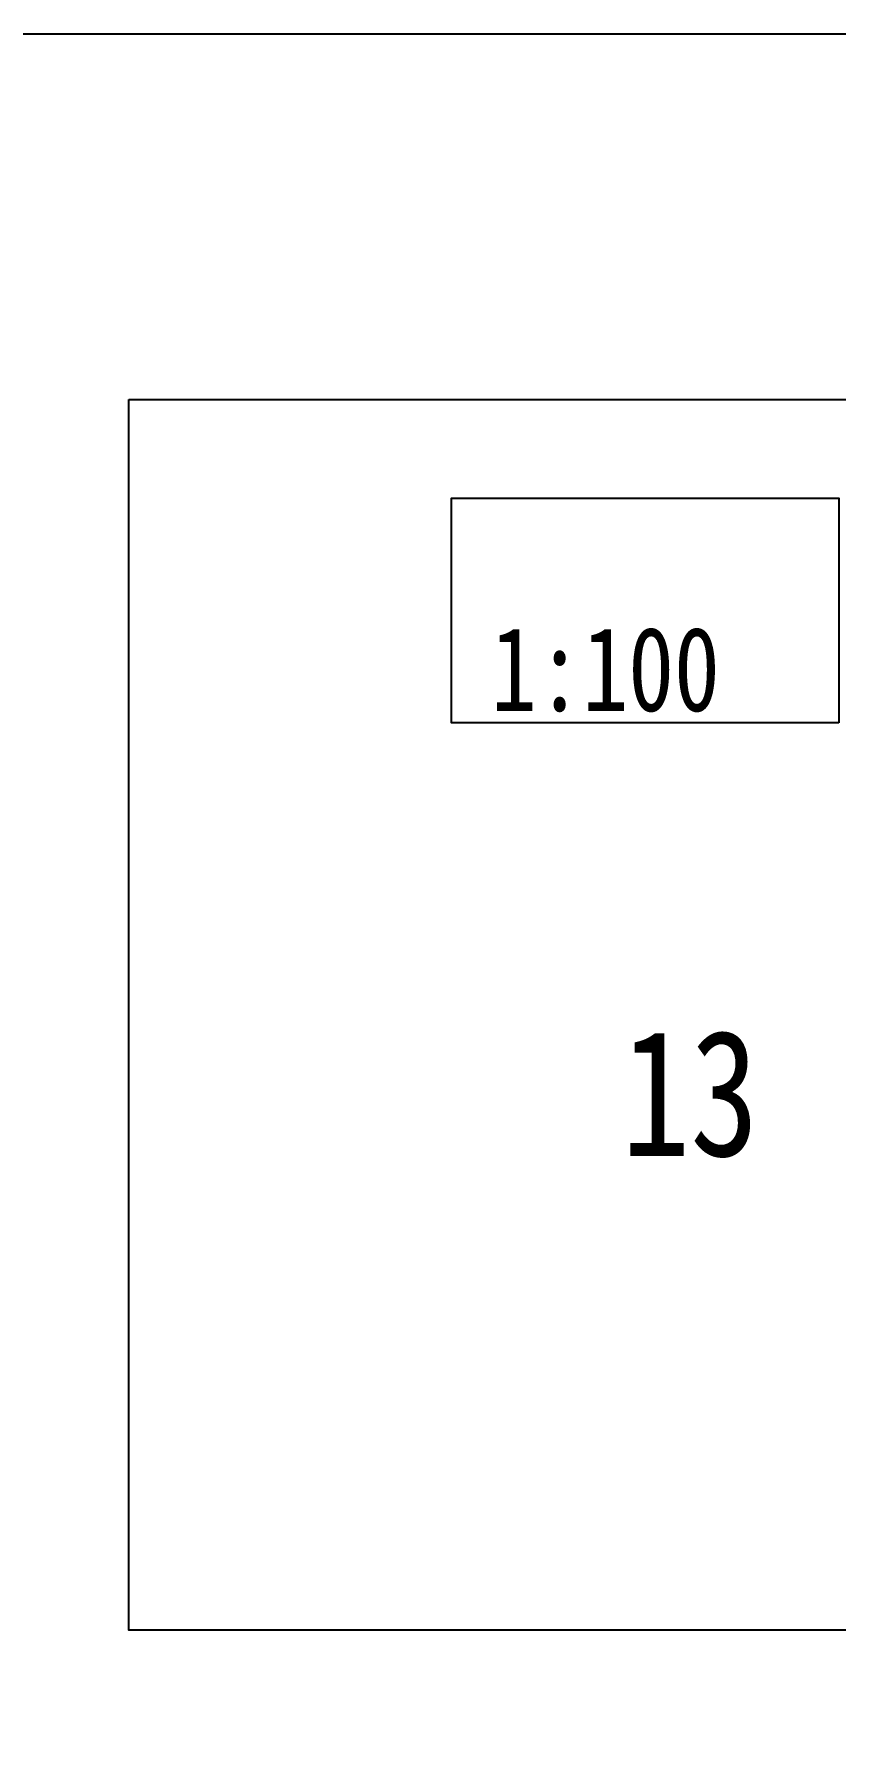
# Model space of a CAD drawing. Extents: x 27938 to 1507990, y 110129 to 923079.
# Drawn here: x 1125036 to 1189160, y 622991 to 758839 of the extents above; entities that cross this region are included whole.
import ezdxf

# ---------------------------------------------------------------- set-up
doc = ezdxf.new("R2010")
doc.units = 0
doc.header["$LTSCALE"] = 1000
doc.header["$MEASUREMENT"] = 0
for name, color, linetype in [('----给排水', 4, 'Continuous'), ('text', 7, 'Continuous'), ('图框', 140, 'Continuous')]:
    doc.layers.add(name, color=color, linetype=linetype)
doc.styles.add('黑体', font='simhei.ttf')

msp = doc.modelspace()

# ---------------------------------------------------------------- linework, layer by layer
at = {"layer": '----给排水', "ltscale": 0.5}
msp.add_lwpolyline([(1132637.2, 729573.7), (1303443.1, 729573.7), (1303443.1, 631061.9), (1132637.2, 631061.9)], close=True, dxfattribs=at)
at = {"color": 225, "ltscale": 0.5}
msp.add_lwpolyline([(247269, 758838.9), (1507989.5, 758838.9), (1507989.5, 110128.8), (247269, 110128.8)], close=True, dxfattribs=at)
at = {"layer": '图框', "color": 2}
msp.add_lwpolyline([(1189457.9, 703685.9), (1158457.9, 703685.9), (1158457.9, 721685.9), (1189457.9, 721685.9)], close=True, dxfattribs=at)

# ---------------------------------------------------------------- texts
at = {"layer": 'text', "color": 1, "style": '黑体', "width": 0.8}
msp.add_text('13', height=10094.18, dxfattribs=at).set_placement((1172067.5, 669024.6))
at = {"layer": '图框', "color": 2, "style": '黑体', "width": 0.8}
msp.add_text('1:100', height=6729.45, dxfattribs=at).set_placement((1161621.1, 704642.5))

doc.saveas('drawing.dxf')
